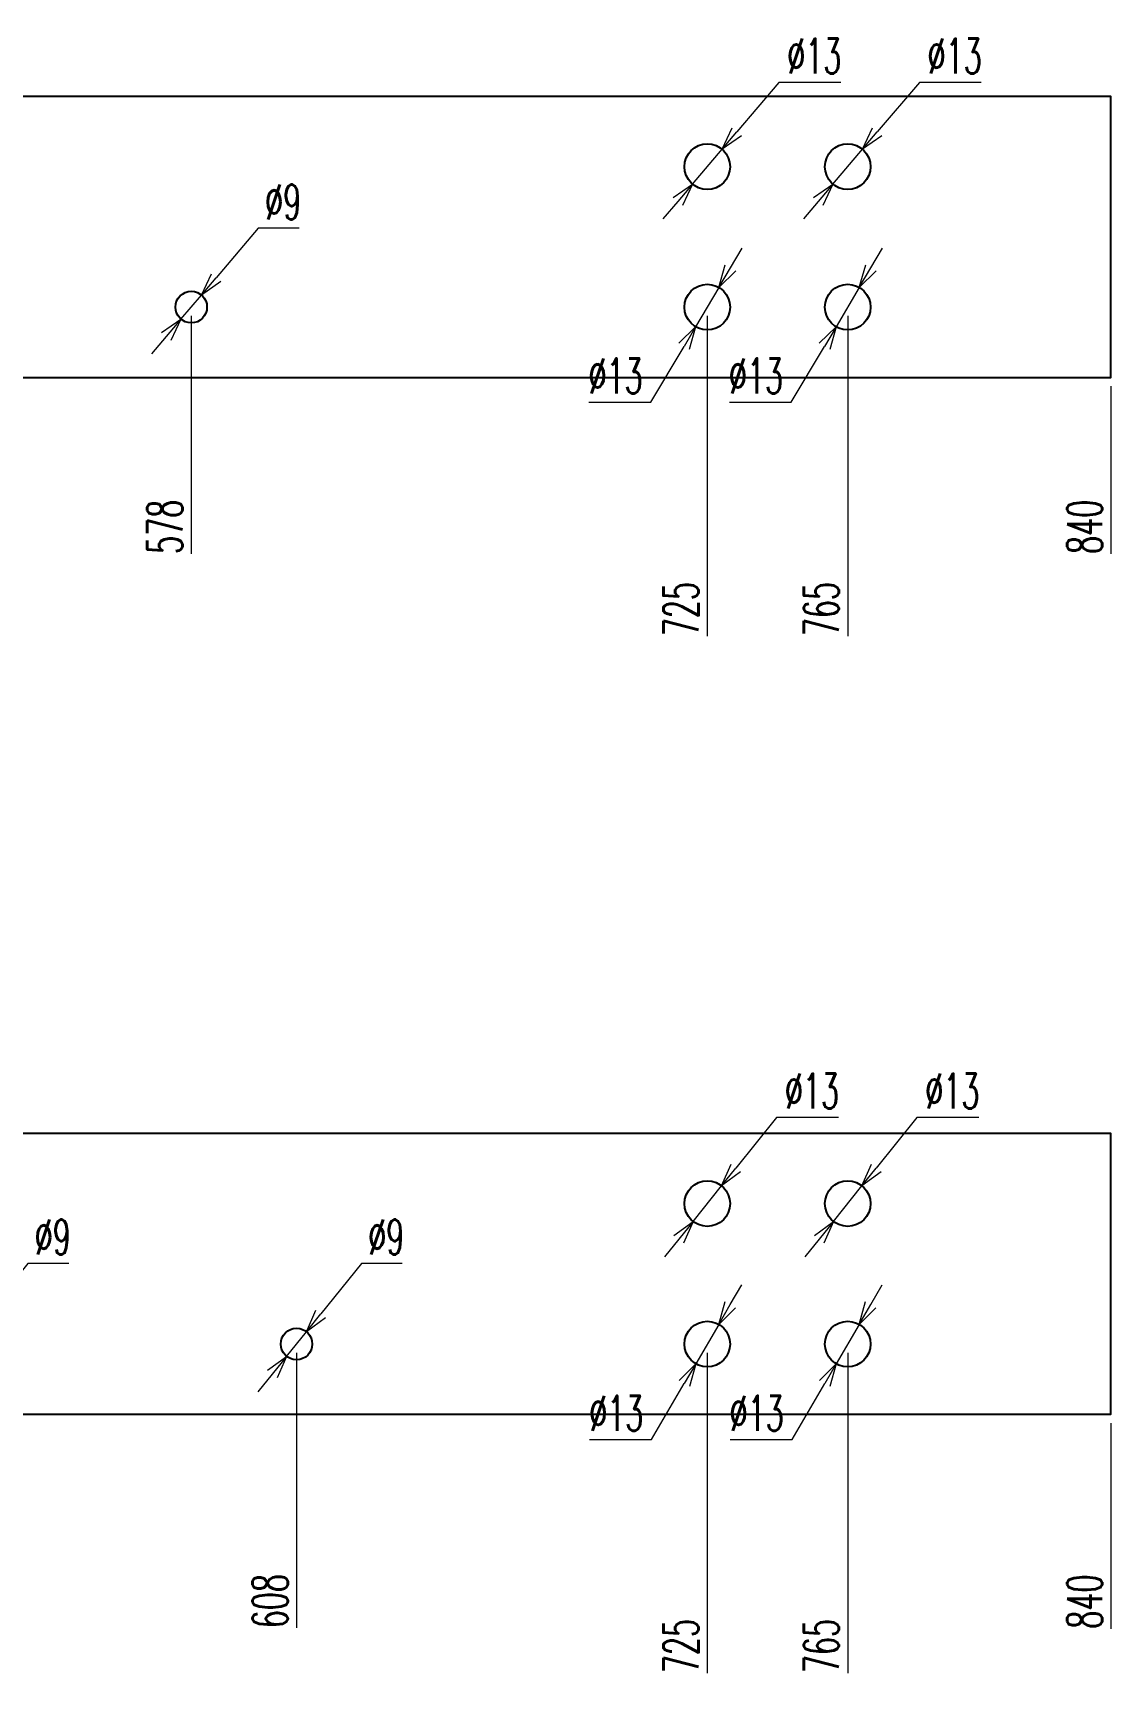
# Model space of a CAD drawing. Header units: millimetres. Extents: x 173893 to 258446, y -176540 to -123824.
# Drawn here: x 197167.9 to 197475, y -127066.1 to -126595.3 of the extents above; entities that cross this region are included whole.
import ezdxf

# ---------------------------------------------------------------- set-up
doc = ezdxf.new("R2010")
doc.units = ezdxf.units.MM
doc.header["$LTSCALE"] = 3
doc.layers.add('@.DM. NÉT CHÍNH', color=7, linetype='Continuous')
doc.layers.add('@.VISIBLE', color=7, linetype='Continuous')
doc.styles.add('Ann_w01', font='romans.shx', dxfattribs={"width": 0.6, "bigfont": 'chineset.shx'})
doc.dimstyles.new('Dim 01_SC05', dxfattribs={"dimscale": 5, "dimtxt": 2, "dimasz": 1.3, "dimexe": 0.5, "dimexo": 0.5, "dimgap": 0.5, "dimtad": 1, "dimtoh": 1, "dimdec": 1, "dimzin": 12, "dimdsep": 46, "dimtxsty": 'Ann_w01', "dimblk": 'OPEN30', "dimcen": 1.5, "dimclrd": 6, "dimclre": 6, "dimclrt": 3, "dimadec": 1, "dimazin": 3, "dimtm": 1e-09, "dimtfac": 1, "dimtdec": 1, "dimtmove": 0, "dimatfit": 3, "dimldrblk": 'OPEN30', "dimfxl": 1, "dimtolj": 1, "dimlwd": 20, "dimlwe": 20, "dimarcsym": 0})

# ---------------------------------------------------------------- blocks, each defined once
blk = doc.blocks.new('*D2469')
at = {"layer": '@.DM. NÉT CHÍNH', "color": 6, "linetype": 'Continuous', "lineweight": 20, "transparency": 16777216}
blk.add_line((197212.93, -126675.89), (197212.93, -126743.7), dxfattribs=at)
at = {"layer": 'Defpoints', "color": 0, "linetype": 'Continuous', "transparency": 16777216}
for p in [(197212.93, -126673.39), (196634.97, -126693.39), (197212.93, -126725.77)]:
    blk.add_point(p, dxfattribs=at)
at = {"layer": '@.DM. NÉT CHÍNH', "color": 3, "linetype": 'Continuous', "transparency": 16777216, "insert": (197205.43, -126735.98), "char_height": 10, "attachment_point": 5, "rotation": 90, "style": 'Ann_w01'}
blk.add_mtext('\\A1;578', dxfattribs=at)
blk = doc.blocks.new('_Open30')
at = {"color": 0, "linetype": 'ByBlock', "lineweight": -2}
for p, q in [((-1, 0.268), (0, 0)), ((0, 0), (-1, -0.268)), ((0, 0), (-1, 0))]:
    blk.add_line(p, q, dxfattribs=at)
blk = doc.blocks.new('*D2470')
at = {"layer": '@.DM. NÉT CHÍNH', "color": 6, "linetype": 'Continuous', "lineweight": 20, "transparency": 16777216}
blk.add_line((197474.97, -126695.89), (197474.97, -126743.7), dxfattribs=at)
at = {"layer": 'Defpoints', "color": 0, "linetype": 'Continuous', "transparency": 16777216}
for p in [(196634.97, -126693.39), (197474.97, -126693.39), (197474.97, -126725.77)]:
    blk.add_point(p, dxfattribs=at)
at = {"layer": '@.DM. NÉT CHÍNH', "color": 3, "linetype": 'Continuous', "transparency": 16777216, "insert": (197467.47, -126735.98), "char_height": 10, "attachment_point": 5, "rotation": 90, "style": 'Ann_w01'}
blk.add_mtext('\\A1;840', dxfattribs=at)
blk = doc.blocks.new('*D2479')
at = {"layer": '@.VISIBLE', "color": 6, "lineweight": 20, "transparency": 16777216}
blk.add_line((197242.93, -126971.23), (197242.93, -127049.53), dxfattribs=at)
at = {"layer": 'Defpoints', "color": 0, "transparency": 16777216}
for p in [(196634.97, -126948.73), (197242.93, -126968.73), (197242.93, -127031.88)]:
    blk.add_point(p, dxfattribs=at)
at = {"layer": '@.VISIBLE', "color": 3, "transparency": 16777216, "insert": (197235.43, -127041.95), "char_height": 10, "attachment_point": 5, "rotation": 90, "style": 'Ann_w01'}
blk.add_mtext('\\A1;608', dxfattribs=at)
blk = doc.blocks.new('*D2480')
at = {"layer": '@.VISIBLE', "color": 6, "lineweight": 20, "transparency": 16777216}
blk.add_line((197474.97, -126991.23), (197474.97, -127049.81), dxfattribs=at)
at = {"layer": 'Defpoints', "color": 0, "transparency": 16777216}
for p in [(196634.97, -126948.73), (197474.97, -126988.73), (197474.97, -127031.88)]:
    blk.add_point(p, dxfattribs=at)
at = {"layer": '@.VISIBLE', "color": 3, "transparency": 16777216, "insert": (197467.47, -127042.1), "char_height": 10, "attachment_point": 5, "rotation": 90, "style": 'Ann_w01'}
blk.add_mtext('\\A1;840', dxfattribs=at)
blk = doc.blocks.new('*D2606')
at = {"layer": '@.DM. NÉT CHÍNH', "color": 6, "linetype": 'Continuous', "lineweight": 20, "transparency": 16777216}
blk.add_line((197359.97, -126971.23), (197359.97, -127062.46), dxfattribs=at)
at = {"layer": 'Defpoints', "color": 0, "linetype": 'Continuous', "transparency": 16777216}
for p in [(196634.97, -126948.73), (197359.97, -126968.73), (197359.97, -127044.54)]:
    blk.add_point(p, dxfattribs=at)
at = {"layer": '@.DM. NÉT CHÍNH', "color": 3, "linetype": 'Continuous', "transparency": 16777216, "insert": (197352.47, -127054.75), "char_height": 10, "attachment_point": 5, "rotation": 90, "style": 'Ann_w01'}
blk.add_mtext('\\A1;725', dxfattribs=at)
blk = doc.blocks.new('*D2607')
at = {"layer": '@.DM. NÉT CHÍNH', "color": 6, "linetype": 'Continuous', "lineweight": 20, "transparency": 16777216}
blk.add_line((197399.97, -126971.23), (197399.97, -127062.46), dxfattribs=at)
at = {"layer": 'Defpoints', "color": 0, "linetype": 'Continuous', "transparency": 16777216}
for p in [(196634.97, -126948.73), (197399.97, -126968.73), (197399.97, -127044.54)]:
    blk.add_point(p, dxfattribs=at)
at = {"layer": '@.DM. NÉT CHÍNH', "color": 3, "linetype": 'Continuous', "transparency": 16777216, "insert": (197392.47, -127054.75), "char_height": 10, "attachment_point": 5, "rotation": 90, "style": 'Ann_w01'}
blk.add_mtext('\\A1;765', dxfattribs=at)
blk = doc.blocks.new('*D2608')
at = {"layer": '@.DM. NÉT CHÍNH', "color": 6, "linetype": 'Continuous', "lineweight": 20, "transparency": 16777216}
blk.add_line((197359.97, -126675.89), (197359.97, -126767.12), dxfattribs=at)
at = {"layer": 'Defpoints', "color": 0, "linetype": 'Continuous', "transparency": 16777216}
for p in [(196634.97, -126653.39), (197359.97, -126673.39), (197359.97, -126749.19)]:
    blk.add_point(p, dxfattribs=at)
at = {"layer": '@.DM. NÉT CHÍNH', "color": 3, "linetype": 'Continuous', "transparency": 16777216, "insert": (197352.47, -126759.4), "char_height": 10, "attachment_point": 5, "rotation": 90, "style": 'Ann_w01'}
blk.add_mtext('\\A1;725', dxfattribs=at)
blk = doc.blocks.new('*D2609')
at = {"layer": '@.DM. NÉT CHÍNH', "color": 6, "linetype": 'Continuous', "lineweight": 20, "transparency": 16777216}
blk.add_line((197399.97, -126675.89), (197399.97, -126767.12), dxfattribs=at)
at = {"layer": 'Defpoints', "color": 0, "linetype": 'Continuous', "transparency": 16777216}
for p in [(196634.97, -126653.39), (197399.97, -126673.39), (197399.97, -126749.19)]:
    blk.add_point(p, dxfattribs=at)
at = {"layer": '@.DM. NÉT CHÍNH', "color": 3, "linetype": 'Continuous', "transparency": 16777216, "insert": (197392.47, -126759.4), "char_height": 10, "attachment_point": 5, "rotation": 90, "style": 'Ann_w01'}
blk.add_mtext('\\A1;765', dxfattribs=at)
blk = doc.blocks.new('*D4083')
at = {"layer": '@.DM. NÉT CHÍNH', "color": 6, "linetype": 'Continuous', "lineweight": 20, "transparency": 16777216}
for p, q in [((197232.05, -126650.92), (197220.06, -126665.01)), ((197243.69, -126650.92), (197232.05, -126650.92)), ((197210.01, -126676.81), (197215.85, -126669.96)), ((197205.8, -126681.76), (197201.59, -126686.71))]:
    blk.add_line(p, q, dxfattribs=at)
at = {"layer": 'Defpoints', "color": 0, "linetype": 'Continuous', "transparency": 16777216}
for p in [(197215.85, -126669.96), (197210.01, -126676.81)]:
    blk.add_point(p, dxfattribs=at)
at = {"layer": '@.DM. NÉT CHÍNH', "color": 6, "linetype": 'Continuous', "lineweight": 20, "transparency": 16777216, "xscale": 6.5, "yscale": 6.5, "zscale": 6.5}
for p, rotation in [((197215.85, -126669.96), 229.6088090080955), ((197210.01, -126676.81), 49.60880900809544)]:
    blk.add_blockref('_Open30', p, dxfattribs=dict(at, rotation=rotation))
at = {"layer": '@.DM. NÉT CHÍNH', "color": 3, "linetype": 'Continuous', "transparency": 16777216, "insert": (197239.12, -126643.42), "char_height": 10, "attachment_point": 5, "style": 'Ann_w01'}
blk.add_mtext('\\A1;∅9', dxfattribs=at)
blk = doc.blocks.new('*D4090')
at = {"layer": '@.DM. NÉT CHÍNH', "color": 6, "linetype": 'Continuous', "lineweight": 20, "transparency": 16777216}
for p, q in [((197420.38, -126609.39), (197408.39, -126623.48)), ((197438.02, -126609.39), (197420.38, -126609.39)), ((197395.76, -126638.34), (197404.18, -126628.44)), ((197391.54, -126643.29), (197387.33, -126648.24))]:
    blk.add_line(p, q, dxfattribs=at)
at = {"layer": 'Defpoints', "color": 0, "linetype": 'Continuous', "transparency": 16777216}
for p in [(197404.18, -126628.44), (197395.76, -126638.34)]:
    blk.add_point(p, dxfattribs=at)
at = {"layer": '@.DM. NÉT CHÍNH', "color": 6, "linetype": 'Continuous', "lineweight": 20, "transparency": 16777216, "xscale": 6.5, "yscale": 6.5, "zscale": 6.5}
for p, rotation in [((197404.18, -126628.44), 229.6088090078869), ((197395.76, -126638.34), 49.60880900788689)]:
    blk.add_blockref('_Open30', p, dxfattribs=dict(at, rotation=rotation))
at = {"layer": '@.DM. NÉT CHÍNH', "color": 3, "linetype": 'Continuous', "transparency": 16777216, "insert": (197430.45, -126601.89), "char_height": 10, "attachment_point": 5, "style": 'Ann_w01'}
blk.add_mtext('\\A1;∅13', dxfattribs=at)
blk = doc.blocks.new('*D4091')
at = {"layer": '@.DM. NÉT CHÍNH', "color": 6, "linetype": 'Continuous', "lineweight": 20, "transparency": 16777216}
for p, q in [((197380.38, -126609.39), (197368.39, -126623.48)), ((197398.02, -126609.39), (197380.38, -126609.39)), ((197355.76, -126638.34), (197364.18, -126628.44)), ((197351.54, -126643.29), (197347.33, -126648.24))]:
    blk.add_line(p, q, dxfattribs=at)
at = {"layer": 'Defpoints', "color": 0, "linetype": 'Continuous', "transparency": 16777216}
for p in [(197364.18, -126628.44), (197355.76, -126638.34)]:
    blk.add_point(p, dxfattribs=at)
at = {"layer": '@.DM. NÉT CHÍNH', "color": 6, "linetype": 'Continuous', "lineweight": 20, "transparency": 16777216, "xscale": 6.5, "yscale": 6.5, "zscale": 6.5}
for p, rotation in [((197364.18, -126628.44), 229.6088090080678), ((197355.76, -126638.34), 49.60880900806779)]:
    blk.add_blockref('_Open30', p, dxfattribs=dict(at, rotation=rotation))
at = {"layer": '@.DM. NÉT CHÍNH', "color": 3, "linetype": 'Continuous', "transparency": 16777216, "insert": (197390.45, -126601.89), "char_height": 10, "attachment_point": 5, "style": 'Ann_w01'}
blk.add_mtext('\\A1;∅13', dxfattribs=at)
blk = doc.blocks.new('*D4096')
at = {"layer": '@.DM. NÉT CHÍNH', "color": 6, "linetype": 'Continuous', "lineweight": 20, "transparency": 16777216}
for p, q in [((197419.71, -126904.18), (197408.12, -126918.6)), ((197437.35, -126904.18), (197419.71, -126904.18)), ((197395.9, -126933.8), (197404.04, -126923.67)), ((197391.82, -126938.86), (197387.75, -126943.93))]:
    blk.add_line(p, q, dxfattribs=at)
at = {"layer": 'Defpoints', "color": 0, "linetype": 'Continuous', "transparency": 16777216}
for p in [(197404.04, -126923.67), (197395.9, -126933.8)]:
    blk.add_point(p, dxfattribs=at)
at = {"layer": '@.DM. NÉT CHÍNH', "color": 6, "linetype": 'Continuous', "lineweight": 20, "transparency": 16777216, "xscale": 6.5, "yscale": 6.5, "zscale": 6.5}
for p, rotation in [((197404.04, -126923.67), 231.1969194666977), ((197395.9, -126933.8), 51.19691946669764)]:
    blk.add_blockref('_Open30', p, dxfattribs=dict(at, rotation=rotation))
at = {"layer": '@.DM. NÉT CHÍNH', "color": 3, "linetype": 'Continuous', "transparency": 16777216, "insert": (197429.78, -126896.68), "char_height": 10, "attachment_point": 5, "style": 'Ann_w01'}
blk.add_mtext('\\A1;∅13', dxfattribs=at)
blk = doc.blocks.new('*D4097')
at = {"layer": '@.DM. NÉT CHÍNH', "color": 6, "linetype": 'Continuous', "lineweight": 20, "transparency": 16777216}
for p, q in [((197379.71, -126904.18), (197368.12, -126918.6)), ((197397.35, -126904.18), (197379.71, -126904.18)), ((197355.9, -126933.8), (197364.04, -126923.67)), ((197351.82, -126938.86), (197347.75, -126943.93))]:
    blk.add_line(p, q, dxfattribs=at)
at = {"layer": 'Defpoints', "color": 0, "linetype": 'Continuous', "transparency": 16777216}
for p in [(197364.04, -126923.67), (197355.9, -126933.8)]:
    blk.add_point(p, dxfattribs=at)
at = {"layer": '@.DM. NÉT CHÍNH', "color": 6, "linetype": 'Continuous', "lineweight": 20, "transparency": 16777216, "xscale": 6.5, "yscale": 6.5, "zscale": 6.5}
for p, rotation in [((197364.04, -126923.67), 231.1969194666379), ((197355.9, -126933.8), 51.19691946663785)]:
    blk.add_blockref('_Open30', p, dxfattribs=dict(at, rotation=rotation))
at = {"layer": '@.DM. NÉT CHÍNH', "color": 3, "linetype": 'Continuous', "transparency": 16777216, "insert": (197389.78, -126896.68), "char_height": 10, "attachment_point": 5, "style": 'Ann_w01'}
blk.add_mtext('\\A1;∅13', dxfattribs=at)
blk = doc.blocks.new('*D4101')
at = {"layer": '@.DM. NÉT CHÍNH', "color": 6, "linetype": 'Continuous', "lineweight": 20, "transparency": 16777216}
for p, q in [((197261.42, -126945.74), (197249.82, -126960.16)), ((197273.06, -126945.74), (197261.42, -126945.74)), ((197240.11, -126972.24), (197245.75, -126965.23)), ((197236.04, -126977.3), (197231.96, -126982.37))]:
    blk.add_line(p, q, dxfattribs=at)
at = {"layer": 'Defpoints', "color": 0, "linetype": 'Continuous', "transparency": 16777216}
for p in [(197245.75, -126965.23), (197240.11, -126972.24)]:
    blk.add_point(p, dxfattribs=at)
at = {"layer": '@.DM. NÉT CHÍNH', "color": 6, "linetype": 'Continuous', "lineweight": 20, "transparency": 16777216, "xscale": 6.5, "yscale": 6.5, "zscale": 6.5}
for p, rotation in [((197245.75, -126965.23), 231.1969194667446), ((197240.11, -126972.24), 51.19691946674465)]:
    blk.add_blockref('_Open30', p, dxfattribs=dict(at, rotation=rotation))
at = {"layer": '@.DM. NÉT CHÍNH', "color": 3, "linetype": 'Continuous', "transparency": 16777216, "insert": (197268.49, -126938.24), "char_height": 10, "attachment_point": 5, "style": 'Ann_w01'}
blk.add_mtext('\\A1;∅9', dxfattribs=at)
blk = doc.blocks.new('*D4102')
at = {"layer": '@.DM. NÉT CHÍNH', "color": 6, "linetype": 'Continuous', "lineweight": 20, "transparency": 16777216}
for p, q in [((197166.42, -126945.74), (197154.82, -126960.16)), ((197178.06, -126945.74), (197166.42, -126945.74)), ((197145.11, -126972.24), (197150.75, -126965.23)), ((197141.04, -126977.3), (197136.96, -126982.37))]:
    blk.add_line(p, q, dxfattribs=at)
at = {"layer": 'Defpoints', "color": 0, "linetype": 'Continuous', "transparency": 16777216}
for p in [(197150.75, -126965.23), (197145.11, -126972.24)]:
    blk.add_point(p, dxfattribs=at)
at = {"layer": '@.DM. NÉT CHÍNH', "color": 6, "linetype": 'Continuous', "lineweight": 20, "transparency": 16777216, "xscale": 6.5, "yscale": 6.5, "zscale": 6.5}
for p, rotation in [((197150.75, -126965.23), 231.1969194668607), ((197145.11, -126972.24), 51.19691946686071)]:
    blk.add_blockref('_Open30', p, dxfattribs=dict(at, rotation=rotation))
at = {"layer": '@.DM. NÉT CHÍNH', "color": 3, "linetype": 'Continuous', "transparency": 16777216, "insert": (197173.49, -126938.24), "char_height": 10, "attachment_point": 5, "style": 'Ann_w01'}
blk.add_mtext('\\A1;∅9', dxfattribs=at)
blk = doc.blocks.new('*D4103')
at = {"layer": '@.DM. NÉT CHÍNH', "color": 6, "linetype": 'Continuous', "lineweight": 20, "transparency": 16777216}
for p, q in [((197406.52, -126957.5), (197409.79, -126951.89)), ((197403.24, -126963.12), (197396.69, -126974.35)), ((197384.1, -126995.94), (197393.42, -126979.96)), ((197366.45, -126995.94), (197384.1, -126995.94))]:
    blk.add_line(p, q, dxfattribs=at)
at = {"layer": 'Defpoints', "color": 0, "linetype": 'Continuous', "transparency": 16777216}
for p in [(197403.24, -126963.12), (197396.69, -126974.35)]:
    blk.add_point(p, dxfattribs=at)
at = {"layer": '@.DM. NÉT CHÍNH', "color": 6, "linetype": 'Continuous', "lineweight": 20, "transparency": 16777216, "xscale": 6.5, "yscale": 6.5, "zscale": 6.5}
for p, rotation in [((197403.24, -126963.12), 239.7434210682127), ((197396.69, -126974.35), 59.7434210682127)]:
    blk.add_blockref('_Open30', p, dxfattribs=dict(at, rotation=rotation))
at = {"layer": '@.DM. NÉT CHÍNH', "color": 3, "linetype": 'Continuous', "transparency": 16777216, "insert": (197374.03, -126988.44), "char_height": 10, "attachment_point": 5, "style": 'Ann_w01'}
blk.add_mtext('\\A1;∅13', dxfattribs=at)
blk = doc.blocks.new('*D4104')
at = {"layer": '@.DM. NÉT CHÍNH', "color": 6, "linetype": 'Continuous', "lineweight": 20, "transparency": 16777216}
for p, q in [((197366.52, -126957.5), (197369.79, -126951.89)), ((197363.24, -126963.12), (197356.69, -126974.35)), ((197344.1, -126995.94), (197353.42, -126979.96)), ((197326.45, -126995.94), (197344.1, -126995.94))]:
    blk.add_line(p, q, dxfattribs=at)
at = {"layer": 'Defpoints', "color": 0, "linetype": 'Continuous', "transparency": 16777216}
for p in [(197363.24, -126963.12), (197356.69, -126974.35)]:
    blk.add_point(p, dxfattribs=at)
at = {"layer": '@.DM. NÉT CHÍNH', "color": 6, "linetype": 'Continuous', "lineweight": 20, "transparency": 16777216, "xscale": 6.5, "yscale": 6.5, "zscale": 6.5}
for p, rotation in [((197363.24, -126963.12), 239.7434210682127), ((197356.69, -126974.35), 59.7434210682127)]:
    blk.add_blockref('_Open30', p, dxfattribs=dict(at, rotation=rotation))
at = {"layer": '@.DM. NÉT CHÍNH', "color": 3, "linetype": 'Continuous', "transparency": 16777216, "insert": (197334.03, -126988.44), "char_height": 10, "attachment_point": 5, "style": 'Ann_w01'}
blk.add_mtext('\\A1;∅13', dxfattribs=at)
blk = doc.blocks.new('*D4106')
at = {"layer": '@.DM. NÉT CHÍNH', "color": 6, "linetype": 'Continuous', "lineweight": 20, "transparency": 16777216}
for p, q in [((197406.6, -126662.2), (197409.92, -126656.61)), ((197403.28, -126667.8), (197396.65, -126678.98)), ((197383.9, -126700.48), (197393.34, -126684.57)), ((197366.26, -126700.48), (197383.9, -126700.48))]:
    blk.add_line(p, q, dxfattribs=at)
at = {"layer": 'Defpoints', "color": 0, "linetype": 'Continuous', "transparency": 16777216}
for p in [(197403.28, -126667.8), (197396.65, -126678.98)]:
    blk.add_point(p, dxfattribs=at)
at = {"layer": '@.DM. NÉT CHÍNH', "color": 6, "linetype": 'Continuous', "lineweight": 20, "transparency": 16777216, "xscale": 6.5, "yscale": 6.5, "zscale": 6.5}
for p, rotation in [((197403.28, -126667.8), 239.3304190460175), ((197396.65, -126678.98), 59.33041904601752)]:
    blk.add_blockref('_Open30', p, dxfattribs=dict(at, rotation=rotation))
at = {"layer": '@.DM. NÉT CHÍNH', "color": 3, "linetype": 'Continuous', "transparency": 16777216, "insert": (197373.83, -126692.98), "char_height": 10, "attachment_point": 5, "style": 'Ann_w01'}
blk.add_mtext('\\A1;∅13', dxfattribs=at)
blk = doc.blocks.new('*D4107')
at = {"layer": '@.DM. NÉT CHÍNH', "color": 6, "linetype": 'Continuous', "lineweight": 20, "transparency": 16777216}
for p, q in [((197366.6, -126662.2), (197369.92, -126656.61)), ((197363.28, -126667.8), (197356.65, -126678.98)), ((197343.9, -126700.48), (197353.34, -126684.57)), ((197326.26, -126700.48), (197343.9, -126700.48))]:
    blk.add_line(p, q, dxfattribs=at)
at = {"layer": 'Defpoints', "color": 0, "linetype": 'Continuous', "transparency": 16777216}
for p in [(197363.28, -126667.8), (197356.65, -126678.98)]:
    blk.add_point(p, dxfattribs=at)
at = {"layer": '@.DM. NÉT CHÍNH', "color": 6, "linetype": 'Continuous', "lineweight": 20, "transparency": 16777216, "xscale": 6.5, "yscale": 6.5, "zscale": 6.5}
for p, rotation in [((197363.28, -126667.8), 239.3304190460951), ((197356.65, -126678.98), 59.33041904609514)]:
    blk.add_blockref('_Open30', p, dxfattribs=dict(at, rotation=rotation))
at = {"layer": '@.DM. NÉT CHÍNH', "color": 3, "linetype": 'Continuous', "transparency": 16777216, "insert": (197333.83, -126692.98), "char_height": 10, "attachment_point": 5, "style": 'Ann_w01'}
blk.add_mtext('\\A1;∅13', dxfattribs=at)

msp = doc.modelspace()

# ---------------------------------------------------------------- linework, layer by layer
at = {"layer": '@.VISIBLE', "color": 1}
msp.add_lwpolyline([(196634.97, -126693.39), (197474.97, -126693.39), (197474.97, -126613.39), (196634.97, -126613.39)], close=True, dxfattribs=at)
at = {"layer": '@.VISIBLE', "color": 2}
msp.add_lwpolyline([(196634.97, -126988.73), (197474.97, -126988.73), (197474.97, -126908.73), (196634.97, -126908.73)], close=True, dxfattribs=at)
at = {"layer": '@.VISIBLE', "color": 0}
for centre in [(197359.97, -126633.39), (197399.97, -126633.39), (197359.97, -126673.39), (197399.97, -126673.39)]:
    msp.add_circle(centre, 6.5, dxfattribs=at)
at = {"layer": '@.VISIBLE', "color": 1}
msp.add_circle((197212.93, -126673.39), 4.5, dxfattribs=at)
at = {"layer": '@.VISIBLE', "color": 2}
for centre, radius in [((197359.97, -126928.73), 6.5), ((197399.97, -126928.73), 6.5), ((197359.97, -126968.73), 6.5), ((197399.97, -126968.73), 6.5), ((197242.93, -126968.73), 4.5)]:
    msp.add_circle(centre, radius, dxfattribs=at)

# ---------------------------------------------------------------- dimensions: what is measured, and where the dimension line sits
at = {"layer": '@.DM. NÉT CHÍNH', "linetype": 'Continuous'}
for p1, p2, picture, middle in [((197355.76, -126638.34), (197364.18, -126628.44), '*D4091', (197390.45, -126609.39)), ((197395.76, -126638.34), (197404.18, -126628.44), '*D4090', (197430.45, -126609.39)), ((197210.01, -126676.81), (197215.85, -126669.96), '*D4083', (197239.12, -126650.92)), ((197363.28, -126667.8), (197356.65, -126678.98), '*D4107', (197333.83, -126700.48)), ((197403.28, -126667.8), (197396.65, -126678.98), '*D4106', (197373.83, -126700.48)), ((197355.9, -126933.8), (197364.04, -126923.67), '*D4097', (197389.78, -126904.18)), ((197395.9, -126933.8), (197404.04, -126923.67), '*D4096', (197429.78, -126904.18)), ((197145.11, -126972.24), (197150.75, -126965.23), '*D4102', (197173.49, -126945.74)), ((197240.11, -126972.24), (197245.75, -126965.23), '*D4101', (197268.49, -126945.74)), ((197363.24, -126963.12), (197356.69, -126974.35), '*D4104', (197334.03, -126995.94)), ((197403.24, -126963.12), (197396.69, -126974.35), '*D4103', (197374.03, -126995.94))]:
    dim = msp.add_diameter_dim_2p(p1=p1, p2=p2, dimstyle='Dim 01_SC05', dxfattribs=at)
    dim.commit()
    dim.dimension.update_dxf_attribs({"geometry": picture, "text_midpoint": middle, "dimtype": 163})
for feature_location, offset, origin, picture, middle in [((197359.97, -126673.39), (0, -75.8), (196634.97, -126653.39), '*D2608', (197352.47, -126759.4)), ((197399.97, -126673.39), (0, -75.8), (196634.97, -126653.39), '*D2609', (197392.47, -126759.4)), ((197212.93, -126673.39), (0, -52.38), (196634.97, -126693.39), '*D2469', (197205.43, -126735.98)), ((197474.97, -126693.39), (0, -32.38), (196634.97, -126693.39), '*D2470', (197467.47, -126735.98)), ((197359.97, -126968.73), (0, -75.8), (196634.97, -126948.73), '*D2606', (197352.47, -127054.75)), ((197399.97, -126968.73), (0, -75.8), (196634.97, -126948.73), '*D2607', (197392.47, -127054.75))]:
    dim = msp.add_ordinate_dim(feature_location=feature_location, offset=offset, dtype=1, origin=origin, dimstyle='Dim 01_SC05', dxfattribs=at)
    dim.commit()
    dim.dimension.update_dxf_attribs({"geometry": picture, "text_midpoint": middle})
at = {"layer": '@.VISIBLE', "color": 2}
for feature_location, offset, picture, middle in [((197242.93, -126968.73), (0, -63.15), '*D2479', (197235.43, -127041.95)), ((197474.97, -126988.73), (0, -43.15), '*D2480', (197467.47, -127042.1))]:
    dim = msp.add_ordinate_dim(feature_location=feature_location, offset=offset, dtype=1, origin=(196634.97, -126948.73), dimstyle='Dim 01_SC05', dxfattribs=at)
    dim.commit()
    dim.dimension.update_dxf_attribs({"geometry": picture, "text_midpoint": middle})

doc.saveas('drawing.dxf')
